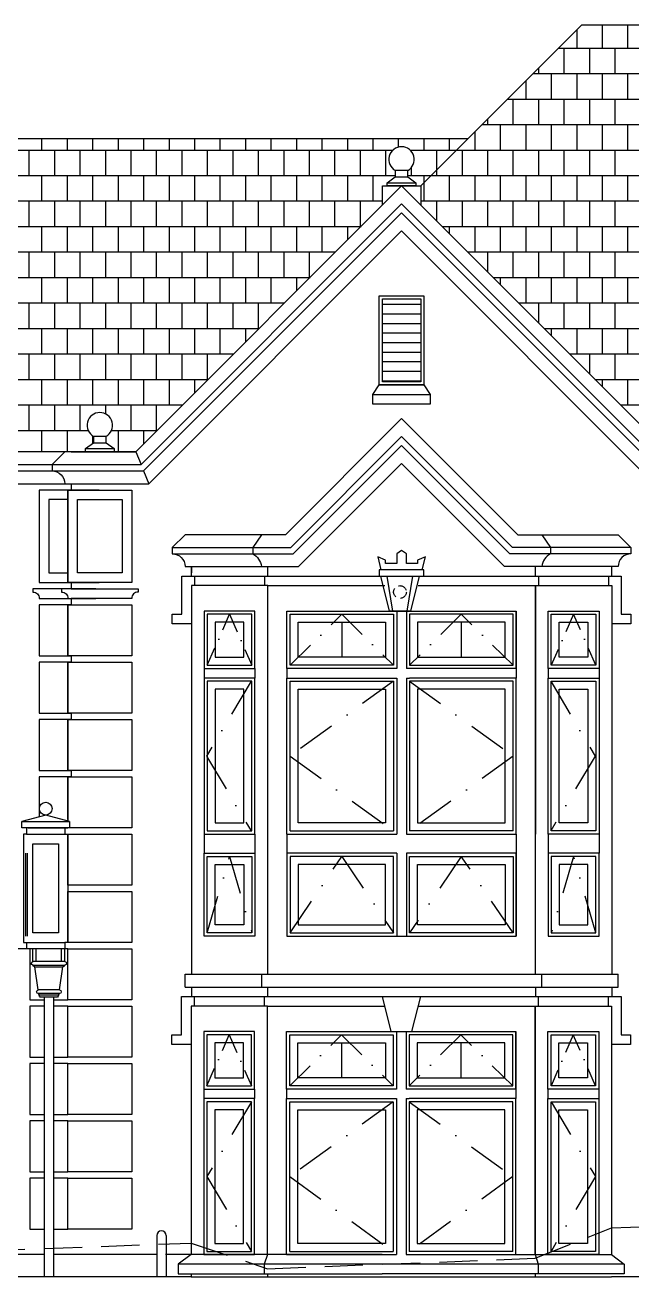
# Model space of a CAD drawing. Extents: x -1876 to 125, y 7132 to 7649.
# Drawn here: x -1549.3 to -1358.7, y 7161.9 to 7554.8 of the extents above; entities that cross this region are included whole.
import ezdxf

# ---------------------------------------------------------------- set-up
doc = ezdxf.new("R2010")
doc.units = 0
doc.header["$LTSCALE"] = 48
doc.header["$MEASUREMENT"] = 0
for name, pattern in [('DASHDOT2', [0.5, 0.25, -0.125, 0, -0.125]), ('HIDDEN', [0.375, 0.25, -0.125]), ('HIDDEN2', [0.1875, 0.125, -0.0625])]:
    doc.linetypes.add(name, pattern=pattern)
doc.layers.get('0').update_dxf_attribs({"linetype": 'CONTINUOUS'})
for name, color, linetype in [('CO1', 1, 'CONTINUOUS'), ('CO2', 2, 'CONTINUOUS'), ('CO253', 253, 'CONTINUOUS'), ('CO3', 3, 'CONTINUOUS'), ('CO4', 4, 'CONTINUOUS')]:
    doc.layers.add(name, color=color, linetype=linetype)
pattern_1 = [(0, (0, 1387.609), (0, 8), []), (90, (0, 1387.609), (-4, 8), [8, -8])]

# ---------------------------------------------------------------- blocks, each defined once
blk = doc.blocks.new('GRILLE')
at = {"layer": 'CO2'}
for p, q in [((-0.25, 0), (-0.25, 26)), ((0.25, 0), (0.25, 26)), ((12.75, 0), (12.75, 26)), ((13.25, 0), (13.25, 26)), ((25.75, 0), (25.75, 26)), ((26.25, 0), (26.25, 26))]:
    blk.add_line(p, q, dxfattribs=at)
for points in [[(4.4375, 24), (4.633257, 23.462583), (4.798397, 22.93654), (4.935707, 22.423042), (5.047974, 21.923258), (5.137988, 21.438358), (5.208535, 20.969512), (5.262403, 20.51789), (5.302381, 20.084661), (5.33079, 19.669676), (5.348094, 19.267505), (5.354288, 18.8714), (5.349369, 18.474612), (5.333335, 18.070391), (5.306182, 17.651989), (5.267906, 17.212657), (5.218506, 16.745646), (5.158183, 16.245995), (5.087962, 15.715892), (5.009075, 15.159316), (4.922752, 14.580244), (4.830224, 13.982651), (4.732723, 13.370516), (4.631479, 12.747816), (4.527723, 12.118527), (4.422978, 11.486058), (4.319928, 10.851538), (4.22155, 10.215527), (4.130822, 9.578587), (4.05072, 8.941277), (3.984221, 8.304159), (3.934301, 7.667792), (3.903937, 7.032737), (3.89555, 6.399425), (3.909336, 5.767763), (3.944934, 5.13753), (4.001984, 4.508502), (4.080126, 3.880457), (4.178999, 3.253173), (4.298244, 2.626428), (4.4375, 2)], [(4.4375, 24), (4.633257, 23.462583), (4.798397, 22.93654), (4.935707, 22.423042), (5.047974, 21.923258), (5.137988, 21.438358), (5.208535, 20.969512), (5.262403, 20.51789), (5.302381, 20.084661), (5.33079, 19.669676), (5.348094, 19.267505), (5.354288, 18.8714), (5.349369, 18.474612), (5.333335, 18.070391), (5.306182, 17.651989), (5.267906, 17.212657), (5.218506, 16.745646), (5.158183, 16.245995), (5.087962, 15.715892), (5.009075, 15.159316), (4.922752, 14.580244), (4.830224, 13.982651), (4.732723, 13.370516), (4.631479, 12.747816), (4.527723, 12.118527), (4.422978, 11.486058), (4.319928, 10.851538), (4.22155, 10.215527), (4.130822, 9.578587), (4.05072, 8.941277), (3.984221, 8.304159), (3.934301, 7.667792), (3.903937, 7.032737), (3.89555, 6.399425), (3.909336, 5.767763), (3.944934, 5.13753), (4.001984, 4.508502), (4.080126, 3.880457), (4.178999, 3.253173), (4.298244, 2.626428), (4.4375, 2)], [(9.4375, 24), (9.241743, 23.462583), (9.076603, 22.93654), (8.939293, 22.423042), (8.827026, 21.923258), (8.737012, 21.438358), (8.666465, 20.969512), (8.612597, 20.51789), (8.572619, 20.084661), (8.54421, 19.669676), (8.526906, 19.267505), (8.520712, 18.8714), (8.525631, 18.474612), (8.541665, 18.070391), (8.568818, 17.651989), (8.607094, 17.212657), (8.656494, 16.745646), (8.716817, 16.245995), (8.787038, 15.715892), (8.865925, 15.159316), (8.952248, 14.580244), (9.044776, 13.982651), (9.142277, 13.370516), (9.243521, 12.747816), (9.347277, 12.118527), (9.452022, 11.486058), (9.555072, 10.851538), (9.65345, 10.215527), (9.744178, 9.578587), (9.82428, 8.941277), (9.890779, 8.304159), (9.940699, 7.667792), (9.971063, 7.032737), (9.97945, 6.399425), (9.965664, 5.767763), (9.930066, 5.13753), (9.873016, 4.508502), (9.794874, 3.880457), (9.696001, 3.253173), (9.576756, 2.626428), (9.4375, 2)], [(16.5625, 24), (16.758257, 23.462583), (16.923397, 22.93654), (17.060707, 22.423042), (17.172974, 21.923258), (17.262988, 21.438358), (17.333535, 20.969512), (17.387403, 20.51789), (17.427381, 20.084661), (17.45579, 19.669676), (17.473094, 19.267505), (17.479288, 18.8714), (17.474369, 18.474612), (17.458335, 18.070391), (17.431182, 17.651989), (17.392906, 17.212657), (17.343506, 16.745646), (17.283183, 16.245995), (17.212962, 15.715892), (17.134075, 15.159316), (17.047752, 14.580244), (16.955224, 13.982651), (16.857723, 13.370516), (16.756479, 12.747816), (16.652723, 12.118527), (16.547978, 11.486058), (16.444928, 10.851538), (16.34655, 10.215527), (16.255822, 9.578587), (16.17572, 8.941277), (16.109221, 8.304159), (16.059301, 7.667792), (16.028937, 7.032737), (16.02055, 6.399425), (16.034336, 5.767763), (16.069934, 5.13753), (16.126984, 4.508502), (16.205126, 3.880457), (16.303999, 3.253173), (16.423244, 2.626428), (16.5625, 2)], [(21.5625, 24), (21.366743, 23.462583), (21.201603, 22.93654), (21.064293, 22.423042), (20.952026, 21.923258), (20.862012, 21.438358), (20.791465, 20.969512), (20.737597, 20.51789), (20.697619, 20.084661), (20.66921, 19.669676), (20.651906, 19.267505), (20.645712, 18.8714), (20.650631, 18.474612), (20.666665, 18.070391), (20.693818, 17.651989), (20.732094, 17.212657), (20.781494, 16.745646), (20.841817, 16.245995), (20.912038, 15.715892), (20.990925, 15.159316), (21.077248, 14.580244), (21.169776, 13.982651), (21.267277, 13.370516), (21.368521, 12.747816), (21.472277, 12.118527), (21.577022, 11.486058), (21.680072, 10.851538), (21.77845, 10.215527), (21.869178, 9.578587), (21.94928, 8.941277), (22.015779, 8.304159), (22.065699, 7.667792), (22.096063, 7.032737), (22.10445, 6.399425), (22.090664, 5.767763), (22.055066, 5.13753), (21.998016, 4.508502), (21.919874, 3.880457), (21.821001, 3.253173), (21.701756, 2.626428), (21.5625, 2)]]:
    blk.add_lwpolyline(points, dxfattribs=at)
for points in [[(3.9375, 26), (9.9375, 26), (9.9375, 24), (3.9375, 24)], [(16.0625, 26), (22.0625, 26), (22.0625, 24), (16.0625, 24)], [(3.9375, 2), (9.9375, 2), (9.9375, 0), (3.9375, 0)], [(16.0625, 2), (22.0625, 2), (22.0625, 0), (16.0625, 0)]]:
    blk.add_lwpolyline(points, close=True, dxfattribs=at)
blk = doc.blocks.new('SCONCE')
at = {"color": 1}
for p, q in [((-2.25, 0), (-4, 11)), ((2.25, 0), (4, 11))]:
    blk.add_line(p, q, dxfattribs=at)
blk.add_lwpolyline([(-6, 11), (6, 11), (3.25, 0), (-3.25, 0)], close=True)
at = {"color": 1, "linetype": 'HIDDEN2', "ltscale": 0.5}
blk.add_circle((0, 6), 2, dxfattribs=at)
blk = doc.blocks.new('LEADER')
at = {"color": 1}
for p, q in [((-5, -4), (-5, 0)), ((5, -4), (5, 0)), ((4.987744, -5.115332), (-4.987744, -5.115332)), ((4.430078, -5.672998), (-4.430078, -5.672998)), ((-3.314746, -12.922656), (3.314746, -12.922656)), ((-3.314746, -14.037988), (3.314746, -14.037988)), ((-3.035913, -14.595654), (3.035913, -14.595654))]:
    blk.add_line(p, q, dxfattribs=at)
for p, q in [((-4, -4), (-4, 0)), ((4, -4), (4, 0)), ((-4.987744, -4), (4.987744, -4)), ((-3.314746, -12.922656), (-4.430078, -5.672998)), ((3.314746, -12.922656), (4.430078, -5.672998)), ((-2.75708, -15.15332), (2.75708, -15.15332)), ((-1.5, -15.15332), (-1.5, -17.15332)), ((1.5, -15.15332), (1.5, -17.15332))]:
    blk.add_line(p, q)
for centre, radius, start, end in [((-4.987744, -4.557666), 0.557666, 90, 270), ((-4.430078, -5.115332), 0.557666, 180, 270), ((4.430078, -5.115332), 0.557666, 270, 0), ((4.987744, -4.557666), 0.557666, 270, 90), ((-3.314746, -13.480322), 0.557666, 90, 270), ((-3.931071, -14.694692), 0.90062, 6.313364, 46.816739), ((-2.140755, -14.496617), 0.90062, 186.313364, 226.816739), ((2.140755, -14.496617), 0.90062, 313.183261, 353.686636), ((3.931071, -14.694692), 0.90062, 133.183261, 173.686636), ((3.314746, -13.480322), 0.557666, 270, 90)]:
    blk.add_arc(centre, radius, start, end)

msp = doc.modelspace()

# ---------------------------------------------------------------- hatches: boundary and pattern name
at = {"layer": 'CO1'}
h = msp.add_hatch(dxfattribs=at)
h.set_pattern_fill('ANSI31', color=256, scale=24, angle=135, style=0)
h.set_pattern_definition([(180, (-5027.8053, 6648.1876), (-4e-16, -3), [])])
h.paths.add_polyline_path([(-1425.08, 7442.87), (-1425.08, 7468.87), (-1437.08, 7468.87), (-1437.08, 7442.87)])
at = {"layer": 'CO253'}
h = msp.add_hatch(dxfattribs=at)
h.set_pattern_fill('AR-B88', color=256, style=0)
h.set_pattern_definition(pattern_1)
h.paths.add_polyline_path([(-1179.58, 7554.84), (-1301.08, 7554.84), (-1301.08, 7524.84), (-1329.08, 7524.84), (-1329.08, 7554.84), (-1374.58, 7554.84), (-1425.08, 7504.34), (-1425.08, 7498.34), (-1347.61, 7420.87), (-1342.58, 7420.87), (-1342.58, 7421.87), (-1340.08, 7423.69), (-1340.08, 7425.72, -3.732051), (-1336.08, 7425.72), (-1336.08, 7423.69), (-1333.58, 7421.87), (-1333.58, 7420.87), (-1241.61, 7420.87), (-1185.58, 7476.9), (-1185.58, 7482.9), (-1184.08, 7482.9), (-1184.08, 7483.9), (-1181.58, 7485.72), (-1181.58, 7487.75, -0.767327), (-1179.58, 7495.22)])
h.paths.add_polyline_path([(-1243.05, 7475.86), (-1279.05, 7475.86), (-1261.05, 7493.86)], flags=16)
h = msp.add_hatch(dxfattribs=at)
h.set_pattern_fill('AR-B88', color=256, style=0)
h.set_pattern_definition(pattern_1)
h.paths.add_polyline_path([(-1530.33, 7420.87), (-1530.33, 7421.87), (-1527.83, 7423.69), (-1527.83, 7425.72, -3.732051), (-1523.83, 7425.72), (-1523.83, 7423.69), (-1521.33, 7421.87), (-1521.33, 7420.87), (-1514.55, 7420.87), (-1437.08, 7498.34), (-1437.08, 7504.34), (-1435.58, 7504.34), (-1435.58, 7505.34), (-1433.08, 7507.16), (-1433.08, 7509.19, -3.732051), (-1429.08, 7509.19), (-1429.08, 7507.16), (-1426.58, 7505.34), (-1426.58, 7504.34), (-1425.08, 7504.34), (-1410.33, 7519.09), (-1743.82, 7519.09), (-1743.82, 7420.87)])
h.paths.add_polyline_path([(-1626.32, 7459.09), (-1662.32, 7459.09), (-1644.32, 7477.09)], flags=16)

# ---------------------------------------------------------------- linework, layer by layer
at = {"layer": 'CO1'}
for p, q in [((-1431.08, 7498.69), (-1512.89, 7416.87)), ((-1431.08, 7498.69), (-1349.27, 7416.87)), ((-1431.08, 7495.86), (-1512.07, 7414.87)), ((-1431.08, 7495.86), (-1350.1, 7414.87)), ((-1440.08, 7438.87), (-1422.08, 7438.87)), ((-1431.08, 7425.69), (-1465.89, 7390.87)), ((-1431.08, 7425.69), (-1396.27, 7390.87)), ((-1514.55, 7420.87), (-1512.89, 7416.87)), ((-1431.08, 7422.86), (-1465.07, 7388.87)), ((-1431.08, 7422.86), (-1397.1, 7388.87)), ((-1839.08, 7416.87), (-1540.83, 7416.87)), ((-1540.83, 7416.87), (-1512.89, 7416.87)), ((-1839.08, 7414.87), (-1540.83, 7414.87)), ((-1540.83, 7414.87), (-1512.07, 7414.87)), ((-1512.07, 7414.87), (-1510.41, 7410.87)), ((-1503.08, 7390.87), (-1465.89, 7390.87)), ((-1503.08, 7388.87), (-1465.07, 7388.87)), ((-1359.08, 7388.87), (-1397.1, 7388.87)), ((-1359.08, 7390.87), (-1396.27, 7390.87)), ((-1466.08, 7301.87), (-1433.58, 7301.87)), ((-1396.08, 7301.87), (-1428.58, 7301.87)), ((-1466.18, 7169.87), (-1433.68, 7169.87)), ((-1396.18, 7169.87), (-1428.68, 7169.87)), ((-1361.18, 7165.87), (-1501.18, 7165.87))]:
    msp.add_line(p, q, dxfattribs=at)
at = {"layer": 'CO1', "linetype": 'HIDDEN'}
for p, q in [((-1365.18, 7177.28), (-1328.08, 7178.63)), ((-1597.32, 7168.87), (-1497.18, 7172.5))]:
    msp.add_line(p, q, dxfattribs=at)
at = {"layer": 'CO1'}
for points in [[(-1535.83, 7405.87), (-1541.83, 7405.87), (-1541.83, 7382.87), (-1535.83, 7382.87)], [(-1478.11, 7301.87), (-1478.11, 7348.87), (-1492.08, 7348.87), (-1492.08, 7301.87)], [(-1466.08, 7301.87), (-1466.08, 7348.87), (-1433.58, 7348.87), (-1433.58, 7301.87)], [(-1396.08, 7301.87), (-1396.08, 7348.87), (-1428.58, 7348.87), (-1428.58, 7301.87)], [(-1384.06, 7301.87), (-1384.06, 7348.87), (-1370.08, 7348.87), (-1370.08, 7301.87)], [(-1492.08, 7301.87), (-1492.08, 7301.87), (-1478.11, 7301.87)], [(-1370.08, 7301.87), (-1370.08, 7301.87), (-1384.06, 7301.87)], [(-1478.21, 7169.87), (-1478.21, 7216.87), (-1492.18, 7216.87), (-1492.18, 7169.87)], [(-1466.18, 7169.87), (-1466.18, 7216.87), (-1433.68, 7216.87), (-1433.68, 7169.87)], [(-1396.18, 7169.87), (-1396.18, 7216.87), (-1428.68, 7216.87), (-1428.68, 7169.87)], [(-1384.16, 7169.87), (-1384.16, 7216.87), (-1370.18, 7216.87), (-1370.18, 7169.87)], [(-1492.18, 7169.87), (-1492.18, 7169.87), (-1478.21, 7169.87)], [(-1370.18, 7169.87), (-1370.18, 7169.87), (-1384.16, 7169.87)]]:
    msp.add_lwpolyline(points, dxfattribs=at)
for points in [[(-1532.83, 7405.87), (-1518.83, 7405.87), (-1518.83, 7382.87), (-1532.83, 7382.87)], [(-1478.11, 7369.87), (-1492.08, 7369.87), (-1492.08, 7353.87), (-1478.11, 7353.87)], [(-1466.08, 7369.87), (-1433.58, 7369.87), (-1433.58, 7353.87), (-1466.08, 7353.87)], [(-1396.08, 7369.87), (-1428.58, 7369.87), (-1428.58, 7353.87), (-1396.08, 7353.87)], [(-1384.06, 7369.87), (-1370.08, 7369.87), (-1370.08, 7353.87), (-1384.06, 7353.87)], [(-1546.82, 7297.87), (-1538.83, 7297.87), (-1538.83, 7269.87), (-1546.82, 7269.87)], [(-1478.11, 7269.87), (-1492.08, 7269.87), (-1492.08, 7293.87), (-1478.11, 7293.87)], [(-1466.08, 7269.87), (-1433.58, 7269.87), (-1433.58, 7293.87), (-1466.08, 7293.87)], [(-1396.08, 7269.87), (-1428.58, 7269.87), (-1428.58, 7293.87), (-1396.08, 7293.87)], [(-1384.06, 7269.87), (-1370.08, 7269.87), (-1370.08, 7293.87), (-1384.06, 7293.87)], [(-1478.21, 7237.87), (-1492.18, 7237.87), (-1492.18, 7221.87), (-1478.21, 7221.87)], [(-1466.18, 7237.87), (-1433.68, 7237.87), (-1433.68, 7221.87), (-1466.18, 7221.87)], [(-1396.18, 7237.87), (-1428.68, 7237.87), (-1428.68, 7221.87), (-1396.18, 7221.87)], [(-1384.16, 7237.87), (-1370.18, 7237.87), (-1370.18, 7221.87), (-1384.16, 7221.87)]]:
    msp.add_lwpolyline(points, close=True, dxfattribs=at)
at = {"layer": 'CO1', "linetype": 'HIDDEN'}
msp.add_lwpolyline([(-1497.18, 7172.5), (-1473.18, 7164.46), (-1389.18, 7167.74), (-1365.18, 7177.28)], dxfattribs=at)
at = {"layer": 'CO2'}
for p, q in [((-1431.08, 7490.2), (-1510.41, 7410.87)), ((-1431.08, 7490.2), (-1351.75, 7410.87)), ((-1432.08, 7441.87), (-1438.08, 7441.87)), ((-1431.08, 7417.2), (-1463.41, 7384.87)), ((-1431.08, 7417.2), (-1398.75, 7384.87)), ((-1833.08, 7410.87), (-1536.83, 7410.87)), ((-1534.83, 7410.87), (-1510.41, 7410.87)), ((-1497.08, 7381.87), (-1497.08, 7384.87)), ((-1497.08, 7384.87), (-1463.41, 7384.87)), ((-1473.08, 7381.87), (-1473.08, 7384.87)), ((-1365.08, 7384.87), (-1398.75, 7384.87)), ((-1389.08, 7381.87), (-1389.08, 7384.87)), ((-1365.08, 7381.87), (-1365.08, 7384.87)), ((-1496.08, 7381.87), (-1496.08, 7378.87)), ((-1474.08, 7381.87), (-1474.08, 7378.87)), ((-1388.08, 7381.87), (-1388.08, 7378.87)), ((-1366.08, 7381.87), (-1366.08, 7378.87)), ((-1433.58, 7370.87), (-1429.58, 7370.87)), ((-1432.58, 7370.87), (-1432.58, 7352.87)), ((-1429.58, 7370.87), (-1429.58, 7352.87)), ((-1449.83, 7367.37), (-1449.83, 7356.37)), ((-1412.33, 7367.37), (-1412.33, 7356.37)), ((-1493.08, 7352.87), (-1493.08, 7349.87)), ((-1477.11, 7352.87), (-1477.11, 7349.87)), ((-1467.08, 7352.87), (-1467.08, 7349.87)), ((-1395.08, 7352.87), (-1395.08, 7349.87)), ((-1385.06, 7352.87), (-1385.06, 7349.87)), ((-1369.08, 7352.87), (-1369.08, 7349.87)), ((-1432.58, 7349.87), (-1432.58, 7300.87)), ((-1429.58, 7349.87), (-1429.58, 7300.87)), ((-1548.81, 7300.87), (-1536.82, 7300.87)), ((-1493.08, 7300.87), (-1477.11, 7300.87)), ((-1493.08, 7300.87), (-1493.08, 7294.87)), ((-1477.11, 7300.87), (-1477.11, 7294.87)), ((-1467.08, 7300.87), (-1432.58, 7300.87)), ((-1467.08, 7300.87), (-1467.08, 7294.87)), ((-1429.58, 7300.87), (-1395.08, 7300.87)), ((-1395.08, 7300.87), (-1395.08, 7294.87)), ((-1369.08, 7300.87), (-1385.06, 7300.87)), ((-1385.06, 7300.87), (-1385.06, 7294.87)), ((-1369.08, 7300.87), (-1369.08, 7294.87)), ((-1432.58, 7294.87), (-1432.58, 7268.87)), ((-1429.58, 7294.87), (-1429.58, 7268.87)), ((-1548.82, 7266.87), (-1536.82, 7266.87)), ((-1499.03, 7252.87), (-1499.03, 7256.87)), ((-1475.03, 7256.87), (-1475.03, 7252.87)), ((-1387.13, 7256.87), (-1387.13, 7252.87)), ((-1363.08, 7252.87), (-1363.08, 7256.87)), ((-1497.08, 7252.87), (-1497.08, 7249.87)), ((-1473.18, 7252.87), (-1473.18, 7249.87)), ((-1388.98, 7252.87), (-1388.98, 7249.87)), ((-1365.08, 7252.87), (-1365.08, 7249.87)), ((-1496.18, 7249.87), (-1496.18, 7246.87)), ((-1474.18, 7249.87), (-1474.18, 7246.87)), ((-1388.18, 7249.87), (-1388.18, 7246.87)), ((-1366.18, 7249.87), (-1366.18, 7246.87)), ((-1432.68, 7238.87), (-1432.68, 7220.87)), ((-1429.68, 7238.87), (-1429.68, 7220.87)), ((-1449.93, 7235.37), (-1449.93, 7224.37)), ((-1412.43, 7235.37), (-1412.43, 7224.37)), ((-1493.18, 7220.87), (-1493.18, 7217.87)), ((-1477.21, 7220.87), (-1477.21, 7217.87)), ((-1467.18, 7220.87), (-1467.18, 7217.87)), ((-1395.18, 7220.87), (-1395.18, 7217.87)), ((-1385.16, 7220.87), (-1385.16, 7217.87)), ((-1369.18, 7220.87), (-1369.18, 7217.87)), ((-1432.68, 7217.87), (-1432.68, 7168.87)), ((-1429.68, 7217.87), (-1429.68, 7168.87)), ((-1493.18, 7168.87), (-1477.21, 7168.87)), ((-1467.18, 7168.87), (-1432.68, 7168.87)), ((-1429.68, 7168.87), (-1395.18, 7168.87)), ((-1369.18, 7168.87), (-1385.16, 7168.87)), ((-1473.18, 7162.87), (-1473.18, 7161.87)), ((-1389.18, 7162.87), (-1389.18, 7161.87))]:
    msp.add_line(p, q, dxfattribs=at)
at = {"layer": 'CO2', "color": 2}
for p, q in [((-1437.18, 7249.87), (-1434.43, 7238.87)), ((-1425.18, 7249.87), (-1427.93, 7238.87)), ((-1432.68, 7238.87), (-1429.68, 7238.87))]:
    msp.add_line(p, q, dxfattribs=at)
at = {"layer": 'CO2'}
for points in [[(-1435.58, 7505.34), (-1433.08, 7507.16), (-1429.08, 7507.16), (-1426.58, 7505.34)], [(-1437.08, 7498.34), (-1437.08, 7504.34), (-1425.08, 7504.34), (-1425.08, 7498.34)], [(-1424.08, 7441.87), (-1424.08, 7441.87), (-1422.08, 7438.87), (-1422.08, 7435.87), (-1440.08, 7435.87), (-1440.08, 7438.87), (-1438.08, 7441.87), (-1424.08, 7441.87)], [(-1530.33, 7421.87), (-1527.83, 7423.69), (-1523.83, 7423.69), (-1521.33, 7421.87)], [(-1526.08, 7408.87), (-1544.83, 7408.87), (-1544.83, 7379.87), (-1526.08, 7379.87)], [(-1424.58, 7383.87), (-1423.58, 7387.87), (-1426.08, 7386.87), (-1426.08, 7385.87), (-1429.58, 7385.87), (-1429.58, 7388.87), (-1431.08, 7389.87), (-1432.58, 7388.87), (-1432.58, 7385.87), (-1436.08, 7385.87), (-1436.08, 7386.87), (-1438.58, 7387.87), (-1437.58, 7383.87)], [(-1497.08, 7366.87), (-1503.08, 7366.87), (-1503.08, 7369.87), (-1500.08, 7369.87), (-1500.08, 7381.87), (-1362.08, 7381.87), (-1362.08, 7369.87), (-1359.08, 7369.87), (-1359.08, 7366.87), (-1365.08, 7366.87)], [(-1473.08, 7256.87), (-1473.08, 7378.87), (-1497.08, 7378.87), (-1497.08, 7256.87)], [(-1473.08, 7300.87), (-1473.08, 7378.87), (-1436.33, 7378.87)], [(-1425.83, 7378.87), (-1389.08, 7378.87), (-1389.08, 7300.87)], [(-1389.08, 7256.87), (-1389.08, 7378.87), (-1365.08, 7378.87), (-1365.08, 7256.87)], [(-1535.83, 7372.87), (-1544.83, 7372.87), (-1544.83, 7356.87), (-1535.83, 7356.87)], [(-1432.58, 7352.87), (-1467.08, 7352.87), (-1467.08, 7370.87), (-1432.58, 7370.87)], [(-1429.58, 7370.87), (-1395.08, 7370.87), (-1395.08, 7352.87), (-1429.58, 7352.87)], [(-1535.83, 7354.87), (-1544.83, 7354.87), (-1544.83, 7338.87), (-1535.83, 7338.87)], [(-1477.11, 7300.87), (-1477.11, 7349.87), (-1493.08, 7349.87), (-1493.08, 7300.87)], [(-1467.08, 7300.87), (-1467.08, 7349.87), (-1432.58, 7349.87)], [(-1429.58, 7349.87), (-1428.58, 7349.87)], [(-1395.08, 7300.87), (-1395.08, 7349.87), (-1428.58, 7349.87)], [(-1385.06, 7300.87), (-1385.06, 7349.87), (-1369.08, 7349.87), (-1369.08, 7300.87)], [(-1480.61, 7304.37), (-1480.61, 7346.37), (-1489.58, 7346.37), (-1489.58, 7304.37)], [(-1381.56, 7304.37), (-1381.56, 7346.37), (-1372.58, 7346.37), (-1372.58, 7304.37)], [(-1535.83, 7336.87), (-1544.83, 7336.87), (-1544.83, 7320.87), (-1535.83, 7320.87)], [(-1535.83, 7318.87), (-1544.83, 7318.87), (-1544.83, 7306.34)], [(-1535.83, 7305.47), (-1535.83, 7318.87), (-1515.83, 7318.87), (-1515.83, 7302.87), (-1535.32, 7302.87)], [(-1548.33, 7302.87), (-1548.33, 7302.87), (-1535.83, 7302.87)], [(-1489.58, 7304.37), (-1489.58, 7304.37), (-1480.61, 7304.37)], [(-1487.08, 7304.37), (-1487.08, 7304.37), (-1480.61, 7304.37)], [(-1372.58, 7304.37), (-1372.58, 7304.37), (-1381.56, 7304.37)], [(-1375.08, 7304.37), (-1375.08, 7304.37), (-1381.56, 7304.37)], [(-1432.58, 7294.87), (-1467.08, 7294.87), (-1467.08, 7268.87), (-1395.08, 7268.87), (-1395.08, 7294.87), (-1429.58, 7294.87)], [(-1535.83, 7264.87), (-1547.83, 7264.87), (-1547.83, 7248.87), (-1543.33, 7248.87)], [(-1499.03, 7256.87), (-1499.03, 7256.87), (-1363.13, 7256.87), (-1363.08, 7256.87)], [(-1499.03, 7252.87), (-1499.03, 7252.87), (-1363.13, 7252.87), (-1363.08, 7252.87)], [(-1543.33, 7246.87), (-1547.83, 7246.87), (-1547.83, 7230.87), (-1543.33, 7230.87)], [(-1540.33, 7248.87), (-1535.83, 7248.87)], [(-1535.83, 7246.87), (-1540.33, 7246.87)], [(-1497.18, 7234.87), (-1503.18, 7234.87), (-1503.18, 7237.87), (-1500.18, 7237.87), (-1500.18, 7249.87), (-1362.18, 7249.87), (-1362.18, 7237.87), (-1359.18, 7237.87), (-1359.18, 7234.87), (-1365.18, 7234.87)], [(-1473.18, 7168.87), (-1473.18, 7246.87), (-1497.18, 7246.87), (-1497.18, 7168.87)], [(-1473.18, 7168.87), (-1473.18, 7246.87), (-1436.43, 7246.87)], [(-1425.93, 7246.87), (-1389.18, 7246.87), (-1389.18, 7168.87)], [(-1389.18, 7168.87), (-1389.18, 7246.87), (-1365.18, 7246.87), (-1365.18, 7168.87)], [(-1432.68, 7220.87), (-1467.18, 7220.87), (-1467.18, 7238.87), (-1432.68, 7238.87)], [(-1429.68, 7238.87), (-1395.18, 7238.87), (-1395.18, 7220.87), (-1429.68, 7220.87)], [(-1540.33, 7230.87), (-1535.83, 7230.87)], [(-1543.33, 7228.87), (-1547.83, 7228.87), (-1547.83, 7212.87), (-1543.33, 7212.87)], [(-1535.83, 7228.87), (-1540.33, 7228.87)], [(-1477.21, 7168.87), (-1477.21, 7217.87), (-1493.18, 7217.87), (-1493.18, 7168.87)], [(-1467.18, 7168.87), (-1467.18, 7217.87), (-1432.68, 7217.87)], [(-1429.68, 7217.87), (-1428.68, 7217.87)], [(-1395.18, 7168.87), (-1395.18, 7217.87), (-1428.68, 7217.87)], [(-1385.16, 7168.87), (-1385.16, 7217.87), (-1369.18, 7217.87), (-1369.18, 7168.87)], [(-1540.33, 7212.87), (-1535.83, 7212.87)], [(-1480.71, 7172.37), (-1480.71, 7214.37), (-1489.68, 7214.37), (-1489.68, 7172.37)], [(-1381.66, 7172.37), (-1381.66, 7214.37), (-1372.68, 7214.37), (-1372.68, 7172.37)], [(-1543.33, 7210.87), (-1547.83, 7210.87), (-1547.83, 7194.87), (-1543.33, 7194.87)], [(-1535.83, 7210.87), (-1540.33, 7210.87)], [(-1543.33, 7192.87), (-1547.83, 7192.87), (-1547.83, 7176.87), (-1543.33, 7176.87)], [(-1540.33, 7194.87), (-1535.83, 7194.87)], [(-1535.83, 7192.87), (-1540.33, 7192.87)], [(-1540.33, 7176.87), (-1535.83, 7176.87)], [(-1489.68, 7172.37), (-1489.68, 7172.37), (-1480.71, 7172.37)], [(-1487.18, 7172.37), (-1487.18, 7172.37), (-1480.71, 7172.37)], [(-1372.68, 7172.37), (-1372.68, 7172.37), (-1381.66, 7172.37)], [(-1375.18, 7172.37), (-1375.18, 7172.37), (-1381.66, 7172.37)], [(-1543.33, 7168.87), (-1561.35, 7168.87)], [(-1508.18, 7168.87), (-1540.33, 7168.87)], [(-1497.18, 7168.87), (-1505.18, 7168.87)], [(-1461.22, 7168.87), (-1497.18, 7168.87), (-1501.18, 7165.87), (-1501.18, 7162.87), (-1461.21, 7162.87)], [(-1437.22, 7168.87), (-1473.18, 7168.87), (-1474.18, 7165.87), (-1474.18, 7162.87), (-1437.21, 7162.87)], [(-1425.15, 7168.87), (-1389.18, 7168.87), (-1388.18, 7165.87), (-1388.18, 7162.87), (-1437.21, 7162.87)], [(-1401.15, 7168.87), (-1365.18, 7168.87), (-1361.18, 7165.87), (-1361.18, 7162.87), (-1401.16, 7162.87)], [(-1497.18, 7162.87), (-1497.18, 7161.87)]]:
    msp.add_lwpolyline(points, dxfattribs=at)
for points in [[(-1433.08, 7507.16), (-1429.08, 7507.16), (-1429.08, 7509.16), (-1433.08, 7509.16)], [(-1426.58, 7504.34), (-1435.58, 7504.34), (-1435.58, 7505.34), (-1426.58, 7505.34)], [(-1438.08, 7469.87), (-1424.08, 7469.87), (-1424.08, 7441.87), (-1438.08, 7441.87)], [(-1437.08, 7468.87), (-1425.08, 7468.87), (-1425.08, 7442.87), (-1437.08, 7442.87)], [(-1527.83, 7423.69), (-1523.83, 7423.69), (-1523.83, 7425.69), (-1527.83, 7425.69)], [(-1521.33, 7420.87), (-1530.33, 7420.87), (-1530.33, 7421.87), (-1521.33, 7421.87)], [(-1535.83, 7408.87), (-1515.83, 7408.87), (-1515.83, 7379.87), (-1535.83, 7379.87)], [(-1438.08, 7381.87), (-1424.08, 7381.87), (-1424.08, 7383.87), (-1438.08, 7383.87)], [(-1535.83, 7372.87), (-1515.83, 7372.87), (-1515.83, 7356.87), (-1535.83, 7356.87)], [(-1477.11, 7370.87), (-1493.08, 7370.87), (-1493.08, 7352.87), (-1477.11, 7352.87)], [(-1395.08, 7370.87), (-1395.08, 7370.87), (-1395.08, 7352.87), (-1395.08, 7352.87)], [(-1385.06, 7370.87), (-1369.08, 7370.87), (-1369.08, 7352.87), (-1385.06, 7352.87)], [(-1480.61, 7367.37), (-1489.58, 7367.37), (-1489.58, 7356.37), (-1480.61, 7356.37)], [(-1463.58, 7367.37), (-1436.08, 7367.37), (-1436.08, 7356.37), (-1463.58, 7356.37)], [(-1398.58, 7367.37), (-1426.08, 7367.37), (-1426.08, 7356.37), (-1398.58, 7356.37)], [(-1381.56, 7367.37), (-1372.58, 7367.37), (-1372.58, 7356.37), (-1381.56, 7356.37)], [(-1535.83, 7354.87), (-1515.83, 7354.87), (-1515.83, 7338.87), (-1535.83, 7338.87)], [(-1436.08, 7304.37), (-1463.58, 7304.37), (-1463.58, 7346.37), (-1436.08, 7346.37)], [(-1426.08, 7304.37), (-1398.58, 7304.37), (-1398.58, 7346.37), (-1426.08, 7346.37)], [(-1535.83, 7336.87), (-1515.83, 7336.87), (-1515.83, 7320.87), (-1535.83, 7320.87)], [(-1535.83, 7300.87), (-1515.83, 7300.87), (-1515.83, 7284.87), (-1535.83, 7284.87)], [(-1477.11, 7268.87), (-1493.08, 7268.87), (-1493.08, 7294.87), (-1477.11, 7294.87)], [(-1395.08, 7268.87), (-1395.08, 7268.87), (-1395.08, 7294.87), (-1395.08, 7294.87)], [(-1385.06, 7268.87), (-1369.08, 7268.87), (-1369.08, 7294.87), (-1385.06, 7294.87)], [(-1480.61, 7272.37), (-1489.58, 7272.37), (-1489.58, 7291.37), (-1480.61, 7291.37)], [(-1463.58, 7272.37), (-1436.08, 7272.37), (-1436.08, 7291.37), (-1463.58, 7291.37)], [(-1398.58, 7272.37), (-1426.08, 7272.37), (-1426.08, 7291.37), (-1398.58, 7291.37)], [(-1381.56, 7272.37), (-1372.58, 7272.37), (-1372.58, 7291.37), (-1381.56, 7291.37)], [(-1535.83, 7282.87), (-1515.83, 7282.87), (-1515.83, 7266.87), (-1535.83, 7266.87)], [(-1535.83, 7264.87), (-1515.83, 7264.87), (-1515.83, 7248.87), (-1535.83, 7248.87)], [(-1535.83, 7246.87), (-1515.83, 7246.87), (-1515.83, 7230.87), (-1535.83, 7230.87)], [(-1477.21, 7238.87), (-1493.18, 7238.87), (-1493.18, 7220.87), (-1477.21, 7220.87)], [(-1395.18, 7238.87), (-1395.18, 7238.87), (-1395.18, 7220.87), (-1395.18, 7220.87)], [(-1385.16, 7238.87), (-1369.18, 7238.87), (-1369.18, 7220.87), (-1385.16, 7220.87)], [(-1480.71, 7235.37), (-1489.68, 7235.37), (-1489.68, 7224.37), (-1480.71, 7224.37)], [(-1463.68, 7235.37), (-1436.18, 7235.37), (-1436.18, 7224.37), (-1463.68, 7224.37)], [(-1398.68, 7235.37), (-1426.18, 7235.37), (-1426.18, 7224.37), (-1398.68, 7224.37)], [(-1381.66, 7235.37), (-1372.68, 7235.37), (-1372.68, 7224.37), (-1381.66, 7224.37)], [(-1535.83, 7228.87), (-1515.83, 7228.87), (-1515.83, 7212.87), (-1535.83, 7212.87)], [(-1436.18, 7172.37), (-1463.68, 7172.37), (-1463.68, 7214.37), (-1436.18, 7214.37)], [(-1426.18, 7172.37), (-1398.68, 7172.37), (-1398.68, 7214.37), (-1426.18, 7214.37)], [(-1535.83, 7210.87), (-1515.83, 7210.87), (-1515.83, 7194.87), (-1535.83, 7194.87)], [(-1535.83, 7192.87), (-1515.83, 7192.87), (-1515.83, 7176.87), (-1535.83, 7176.87)]]:
    msp.add_lwpolyline(points, close=True, dxfattribs=at)
for points in [[(-1473.08, 7394.87), (-1475.08, 7394.87), (-1477.83, 7390.87), (-1477.83, 7388.87, -0.245462), (-1475.08, 7384.87), (-1473.08, 7384.87)], [(-1389.08, 7394.87), (-1387.08, 7394.87), (-1384.33, 7390.87), (-1384.33, 7388.87, 0.245462), (-1387.08, 7384.87), (-1389.08, 7384.87)], [(-1527.08, 7377.87), (-1546.83, 7377.87), (-1546.83, 7376.87, -0.414214), (-1544.83, 7374.87), (-1527.08, 7374.87)], [(-1534.83, 7377.87), (-1513.83, 7377.87), (-1513.83, 7376.87, 0.414214), (-1515.83, 7374.87), (-1534.83, 7374.87)]]:
    msp.add_lwpolyline(points, format="xyb", dxfattribs=at)
for centre in [(-1431.08, 7512.66), (-1525.83, 7429.19)]:
    msp.add_arc(centre, 4, 298.955, 241.045, dxfattribs=at)
at = {"layer": 'CO253', "linetype": 'DASHDOT2', "ltscale": 0.5}
for points in [[(-1492.08, 7353.87), (-1485.09, 7369.87), (-1478.11, 7353.87)], [(-1370.08, 7353.87), (-1377.07, 7369.87), (-1384.06, 7353.87)], [(-1492.18, 7221.87), (-1485.2, 7237.87), (-1478.21, 7221.87)], [(-1370.18, 7221.87), (-1377.17, 7237.87), (-1384.16, 7221.87)]]:
    msp.add_lwpolyline(points, dxfattribs=at)
at = {"layer": 'CO253', "linetype": 'DASHDOT2', "ltscale": 0.75}
for points in [[(-1466.08, 7353.87), (-1449.83, 7369.87), (-1433.58, 7353.87)], [(-1396.08, 7353.87), (-1412.33, 7369.87), (-1428.58, 7353.87)], [(-1466.18, 7221.87), (-1449.93, 7237.87), (-1433.68, 7221.87)], [(-1396.18, 7221.87), (-1412.43, 7237.87), (-1428.68, 7221.87)]]:
    msp.add_lwpolyline(points, dxfattribs=at)
at = {"layer": 'CO253', "linetype": 'DASHDOT2'}
for points in [[(-1478.31, 7348.87), (-1492.29, 7325.37), (-1478.31, 7301.87)], [(-1433.58, 7348.87), (-1466.08, 7325.37), (-1433.58, 7301.87)], [(-1428.58, 7348.87), (-1396.08, 7325.37), (-1428.58, 7301.87)], [(-1384.26, 7348.87), (-1370.29, 7325.37), (-1384.26, 7301.87)], [(-1492.08, 7269.87), (-1485.09, 7293.87), (-1478.11, 7269.87)], [(-1466.08, 7269.87), (-1449.83, 7293.87), (-1433.58, 7269.87)], [(-1396.08, 7269.87), (-1412.33, 7293.87), (-1428.58, 7269.87)], [(-1370.08, 7269.87), (-1377.07, 7293.87), (-1384.06, 7269.87)], [(-1478.21, 7216.87), (-1492.18, 7193.37), (-1478.21, 7169.87)], [(-1433.68, 7216.87), (-1466.18, 7193.37), (-1433.68, 7169.87)], [(-1428.68, 7216.87), (-1396.18, 7193.37), (-1428.68, 7169.87)], [(-1384.16, 7216.87), (-1370.18, 7193.37), (-1384.16, 7169.87)]]:
    msp.add_lwpolyline(points, dxfattribs=at)
at = {"layer": 'CO3'}
for p, q in [((-1543.33, 7247.72), (-1543.33, 7161.87)), ((-1540.33, 7247.72), (-1540.33, 7161.87)), ((-1507.98, 7174.87), (-1507.98, 7161.87)), ((-1504.98, 7174.87), (-1504.98, 7161.87))]:
    msp.add_line(p, q, dxfattribs=at)
msp.add_arc((-1506.48, 7174.87), 1.5, 0, 180, dxfattribs=at)
at = {"layer": 'CO4'}
for p, q in [((-1425.08, 7504.34), (-1374.58, 7554.84)), ((-1329.08, 7554.84), (-1374.58, 7554.84)), ((-1410.33, 7519.09), (-1743.82, 7519.09)), ((-1514.55, 7420.87), (-1431.08, 7504.34)), ((-1347.61, 7420.87), (-1431.08, 7504.34)), ((-1467.55, 7394.87), (-1431.08, 7431.34)), ((-1394.61, 7394.87), (-1431.08, 7431.34)), ((-1514.55, 7420.87), (-1764.82, 7420.87)), ((-1534.83, 7420.87), (-1514.55, 7420.87)), ((-1534.83, 7410.87), (-1534.83, 7408.87)), ((-1467.55, 7394.87), (-1497.08, 7394.87)), ((-1394.61, 7394.87), (-1365.08, 7394.87)), ((-1497.08, 7384.87), (-1497.08, 7382.87)), ((-1534.83, 7379.87), (-1534.83, 7377.87)), ((-1534.83, 7374.87), (-1534.83, 7372.87)), ((-1534.83, 7356.87), (-1534.83, 7354.87)), ((-1534.83, 7338.87), (-1534.83, 7336.87)), ((-1534.83, 7320.87), (-1534.83, 7318.87)), ((-1548.81, 7302.87), (-1548.81, 7300.87)), ((-1536.82, 7302.87), (-1536.82, 7300.87)), ((-1548.82, 7266.87), (-1548.82, 7264.87)), ((-1548.82, 7266.87), (-1548.82, 7264.87)), ((-1536.82, 7266.87), (-1536.82, 7264.87)), ((-1546.83, 7264.87), (-1749.07, 7264.87)), ((-1497.18, 7161.87), (-1597.32, 7161.87)), ((-1336.08, 7161.87), (-1365.18, 7161.87))]:
    msp.add_line(p, q, dxfattribs=at)
for points in [[(-1534.83, 7420.87), (-1536.83, 7420.87), (-1540.83, 7416.87), (-1540.83, 7414.87, -0.414214), (-1536.83, 7410.87), (-1534.83, 7410.87)], [(-1497.08, 7394.87), (-1499.08, 7394.87), (-1503.08, 7390.87), (-1503.08, 7388.87, -0.414214), (-1499.08, 7384.87), (-1497.08, 7384.87)], [(-1365.08, 7394.87), (-1363.08, 7394.87), (-1359.08, 7390.87), (-1359.08, 7388.87, 0.414214), (-1363.08, 7384.87), (-1365.08, 7384.87)], [(-1534.83, 7377.87), (-1537.83, 7377.87), (-1537.83, 7376.87, -0.414214), (-1535.83, 7374.87), (-1534.83, 7374.87)]]:
    msp.add_lwpolyline(points, format="xyb", dxfattribs=at)
for points in [[(-1534.83, 7408.87), (-1535.83, 7408.87), (-1535.83, 7379.87), (-1534.83, 7379.87)], [(-1534.83, 7372.87), (-1535.83, 7372.87), (-1535.83, 7356.87), (-1534.83, 7356.87)], [(-1534.83, 7354.87), (-1535.83, 7354.87), (-1535.83, 7338.87), (-1534.83, 7338.87)], [(-1534.83, 7336.87), (-1535.83, 7336.87), (-1535.83, 7320.87), (-1534.83, 7320.87)], [(-1534.83, 7318.87), (-1535.83, 7318.87), (-1535.83, 7305.01)], [(-1535.32, 7304.87), (-1542.82, 7306.87), (-1550.32, 7304.87)], [(-1537.58, 7302.87), (-1536.58, 7302.87)], [(-1548.81, 7300.87), (-1549.81, 7300.87), (-1549.81, 7266.87), (-1548.81, 7266.87)], [(-1536.83, 7300.87), (-1535.83, 7300.87), (-1535.83, 7266.87), (-1536.83, 7266.87)], [(-1497.18, 7161.87), (-1473.18, 7161.87), (-1389.18, 7161.87), (-1365.18, 7161.87)]]:
    msp.add_lwpolyline(points, dxfattribs=at)
msp.add_lwpolyline([(-1535.32, 7302.87), (-1550.32, 7302.87), (-1550.32, 7304.87), (-1535.32, 7304.87)], close=True, dxfattribs=at)
msp.add_circle((-1542.82, 7308.87), 2, dxfattribs=at)

# ---------------------------------------------------------------- block references
at = {"layer": 'CO2'}
for name, p in [('SCONCE', (-1431.58, 7370.87)), ('GRILLE', (-1574.82, 7268.87))]:
    msp.add_blockref(name, p, dxfattribs=at)
at = {"layer": 'CO3', "xscale": -1}
msp.add_blockref('LEADER', (-1541.83, 7264.87), dxfattribs=at)

doc.saveas('drawing.dxf')
